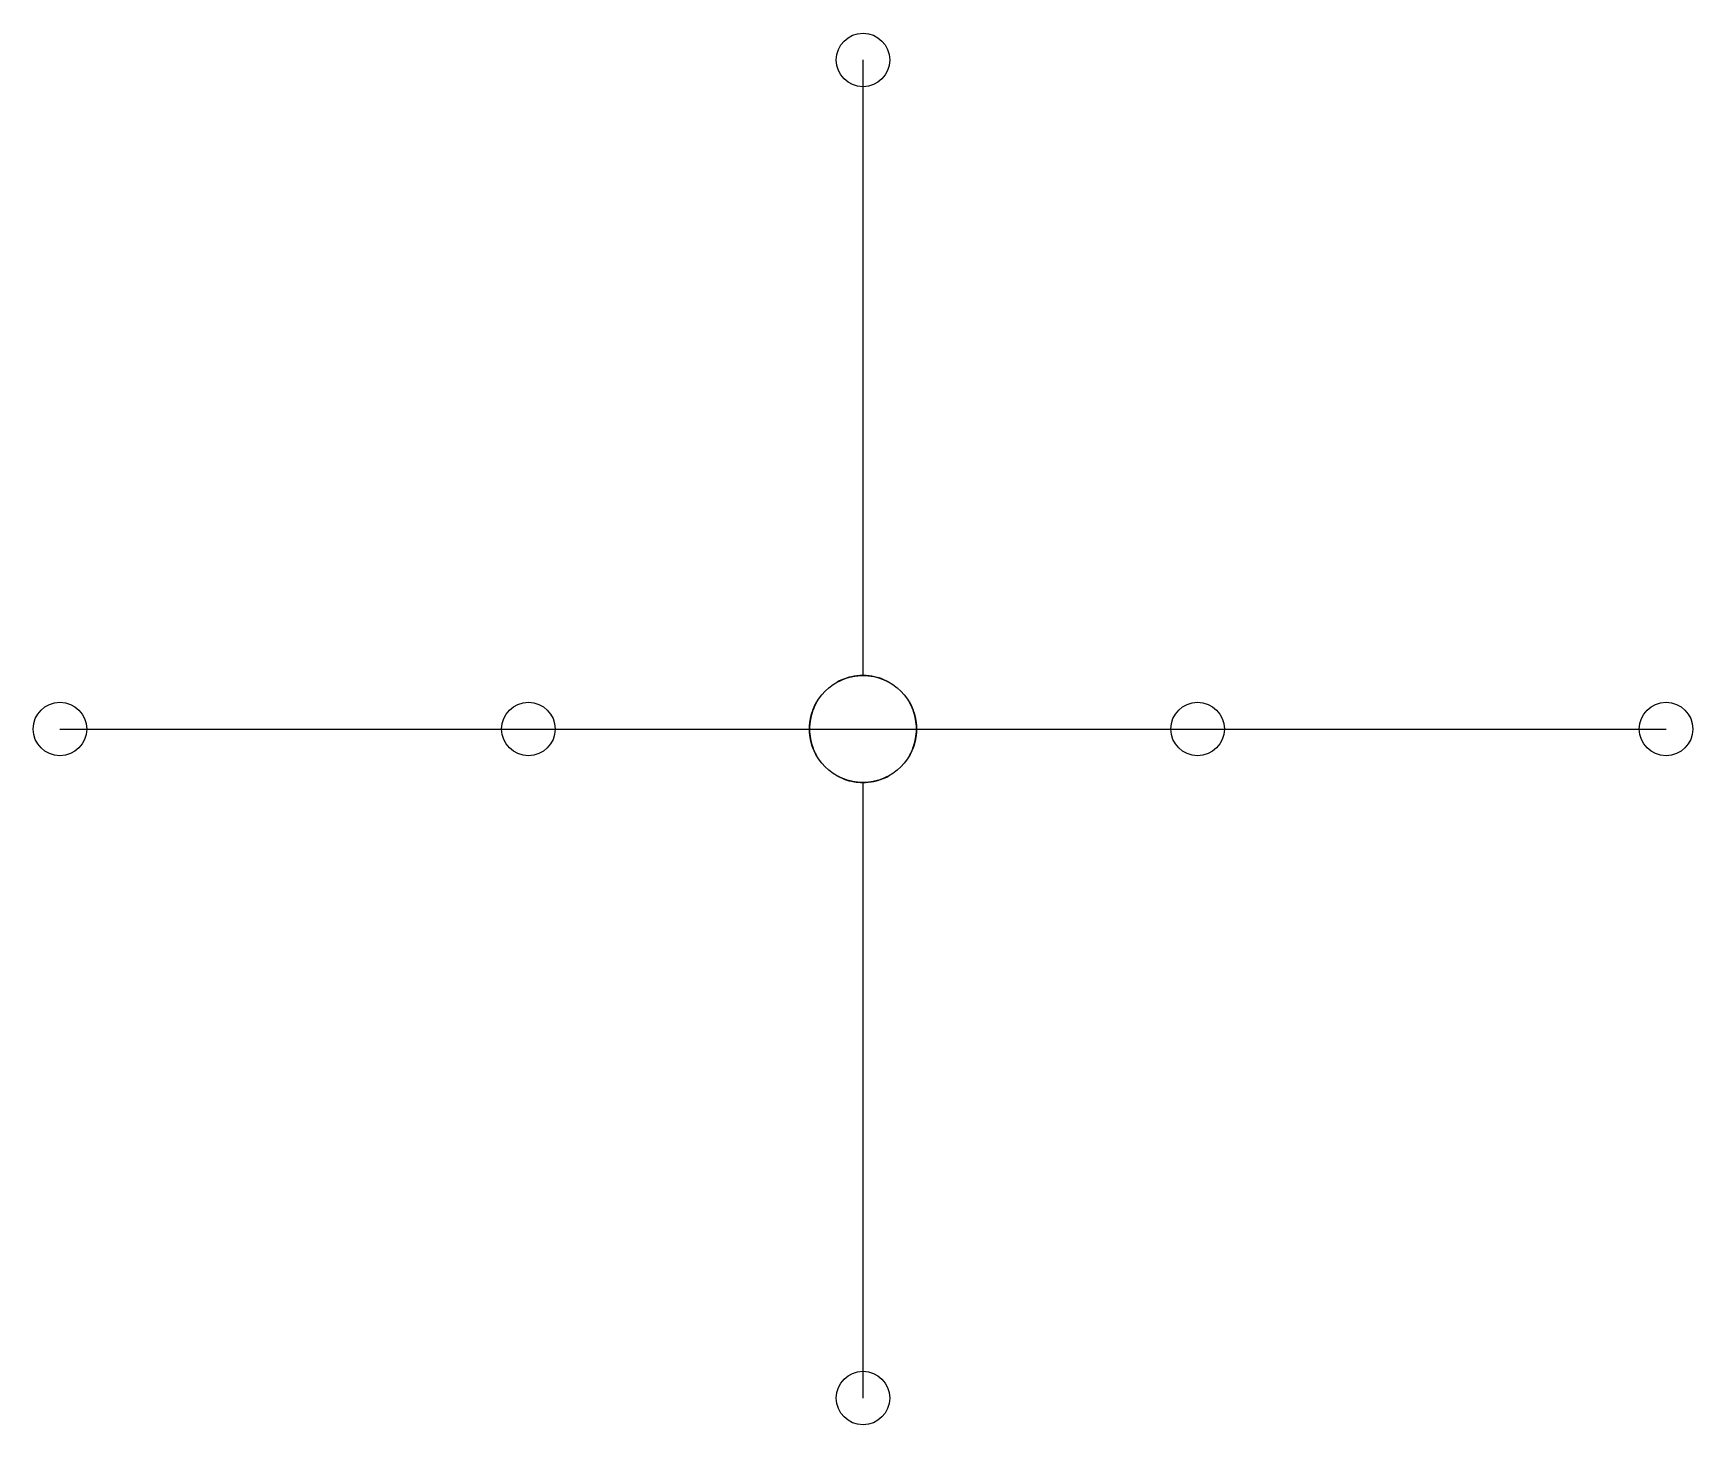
# Model space of a CAD drawing. Header units: millimetres. Extents: x -62 to 62, y -52 to 52.
import ezdxf

# ---------------------------------------------------------------- set-up
doc = ezdxf.new("R2010")
doc.units = ezdxf.units.MM
doc.layers.add('Part', color=7, linetype='CONTINUOUS')

msp = doc.modelspace()

# ---------------------------------------------------------------- linework, layer by layer
at = {"layer": 'Part'}
for p, q in [((0, 4, 230), (0, 50, 230)), ((0, 4, 230), (0, 50, 230)), ((-60, 0, 275), (-4, 0, 275)), ((-60, 0, 275), (-4, 0, 275)), ((-25, 0, 185), (-4, 0, 185)), ((-25, 0, 185), (-4, 0, 185)), ((-4, 0, 293.5), (4, 0, 293.5)), ((-4, 0, 293.5), (4, 0, 293.5)), ((-4, 0, 12.5), (4, 0, 12.5)), ((-4, 0, 12.5), (4, 0, 12.5)), ((4, 0, 185), (4, 0, 271)), ((4, 0, 275), (4, 0, 290.5)), ((4, 0, 293.5), (4, 0, 300)), ((4, 0, 293.5), (4, 0, 300)), ((4, 0, 275), (4, 0, 290.5)), ((4, 0, 185), (4, 0, 271)), ((4, 0, 12.5), (4, 0, 181)), ((4, 0), (4, 0, 9.5)), ((4, 0), (4, 0, 9.5)), ((4, 0, 12.5), (4, 0, 181)), ((4, 0, 275), (60, 0, 275)), ((4, 0, 275), (60, 0, 275)), ((4, 0, 185), (25, 0, 185)), ((4, 0, 185), (25, 0, 185)), ((0, -50, 230), (0, -4, 230)), ((0, -50, 230), (0, -4, 230))]:
    msp.add_line(p, q, dxfattribs=at)
for centre, radius in [((0, 50, 228), 2), ((0, 50, 228), 2), ((0, 0, 300), 4), ((0, 0), 4), ((0, 0, 300), 4), ((0, 0), 4), ((-60, 0, 273), 2), ((-60, 0, 273), 2), ((-25, 0, 183), 2), ((-25, 0, 183), 2), ((25, 0, 183), 2), ((25, 0, 183), 2), ((60, 0, 273), 2), ((60, 0, 273), 2), ((0, -50, 228), 2), ((0, -50, 228), 2)]:
    msp.add_circle(centre, radius, dxfattribs=at)
for points, knots in [([(0, 4, 230), (0.31, 4, 230), (0.62, 3.96, 229.92), (0.87, 3.9, 229.8), (1.13, 3.85, 229.68), (1.33, 3.78, 229.51), (1.5, 3.71, 229.32), (1.83, 3.57, 228.95), (2, 3.46, 228.47), (2, 3.46, 228), (2, 3.46, 227.68), (1.92, 3.51, 227.35), (1.77, 3.59, 227.06), (1.63, 3.66, 226.81), (1.44, 3.74, 226.57), (1.18, 3.82, 226.39), (0.96, 3.89, 226.23), (0.69, 3.95, 226.1), (0.39, 3.98, 226.04), (0.13, 4.01, 225.99), (-0.14, 4.01, 225.99), (-0.39, 3.98, 226.04), (-0.56, 3.96, 226.07), (-0.72, 3.94, 226.13), (-0.87, 3.91, 226.2), (-1.12, 3.85, 226.32), (-1.33, 3.78, 226.49), (-1.5, 3.71, 226.67), (-1.83, 3.57, 227.05), (-2, 3.46, 227.52), (-2, 3.46, 228), (-2, 3.46, 228.32), (-1.92, 3.51, 228.64), (-1.77, 3.59, 228.93), (-1.64, 3.65, 229.19), (-1.44, 3.74, 229.42), (-1.18, 3.82, 229.61), (-1.08, 3.85, 229.68), (-0.98, 3.88, 229.75), (-0.87, 3.9, 229.8), (-0.61, 3.96, 229.92), (-0.31, 4, 230), (0, 4, 230)], [0, 0, 0, 0, 0.062618, 0.062618, 0.062618, 0.124634, 0.124634, 0.124634, 0.249849, 0.249849, 0.249849, 0.335343, 0.335343, 0.335343, 0.409931, 0.409931, 0.409931, 0.473657, 0.473657, 0.473657, 0.52676, 0.52676, 0.52676, 0.562109, 0.562109, 0.562109, 0.624384, 0.624384, 0.624384, 0.750016, 0.750016, 0.750016, 0.834565, 0.834565, 0.834565, 0.910148, 0.910148, 0.910148, 0.937795, 0.937795, 0.937795, 1, 1, 1, 1]), ([(0, 4, 230), (0.31, 4, 230), (0.62, 3.96, 229.92), (0.87, 3.9, 229.8), (1.13, 3.85, 229.68), (1.33, 3.78, 229.51), (1.5, 3.71, 229.32), (1.83, 3.57, 228.95), (2, 3.46, 228.47), (2, 3.46, 228), (2, 3.46, 227.68), (1.92, 3.51, 227.35), (1.77, 3.59, 227.06), (1.63, 3.66, 226.81), (1.44, 3.74, 226.57), (1.18, 3.82, 226.39), (0.96, 3.89, 226.23), (0.69, 3.95, 226.1), (0.39, 3.98, 226.04), (0.13, 4.01, 225.99), (-0.14, 4.01, 225.99), (-0.39, 3.98, 226.04), (-0.56, 3.96, 226.07), (-0.72, 3.94, 226.13), (-0.87, 3.91, 226.2), (-1.12, 3.85, 226.32), (-1.33, 3.78, 226.49), (-1.5, 3.71, 226.67), (-1.83, 3.57, 227.05), (-2, 3.46, 227.52), (-2, 3.46, 228), (-2, 3.46, 228.32), (-1.92, 3.51, 228.64), (-1.77, 3.59, 228.93), (-1.64, 3.65, 229.19), (-1.44, 3.74, 229.42), (-1.18, 3.82, 229.61), (-1.08, 3.85, 229.68), (-0.98, 3.88, 229.75), (-0.87, 3.9, 229.8), (-0.61, 3.96, 229.92), (-0.31, 4, 230), (0, 4, 230)], [0, 0, 0, 0, 0.062618, 0.062618, 0.062618, 0.124634, 0.124634, 0.124634, 0.249849, 0.249849, 0.249849, 0.335343, 0.335343, 0.335343, 0.409931, 0.409931, 0.409931, 0.473657, 0.473657, 0.473657, 0.52676, 0.52676, 0.52676, 0.562109, 0.562109, 0.562109, 0.624384, 0.624384, 0.624384, 0.750016, 0.750016, 0.750016, 0.834565, 0.834565, 0.834565, 0.910148, 0.910148, 0.910148, 0.937795, 0.937795, 0.937795, 1, 1, 1, 1]), ([(-4, 0, 185), (-4, -0.31, 185), (-3.96, -0.62, 184.92), (-3.9, -0.87, 184.8), (-3.85, -1.13, 184.68), (-3.78, -1.33, 184.51), (-3.71, -1.5, 184.32), (-3.57, -1.83, 183.95), (-3.46, -2, 183.47), (-3.46, -2, 183), (-3.46, -2, 182.68), (-3.51, -1.92, 182.36), (-3.59, -1.77, 182.07), (-3.65, -1.64, 181.81), (-3.74, -1.44, 181.58), (-3.82, -1.18, 181.39), (-3.89, -0.96, 181.23), (-3.95, -0.69, 181.1), (-3.98, -0.39, 181.04), (-4.01, -0.14, 180.99), (-4.01, 0.13, 180.99), (-3.98, 0.37, 181.04), (-3.94, 0.85, 181.13), (-3.82, 1.23, 181.37), (-3.71, 1.49, 181.67), (-3.57, 1.83, 182.05), (-3.46, 2, 182.52), (-3.46, 2, 183), (-3.46, 2, 183.32), (-3.51, 1.92, 183.64), (-3.59, 1.77, 183.93), (-3.65, 1.64, 184.19), (-3.74, 1.44, 184.42), (-3.82, 1.18, 184.61), (-3.85, 1.08, 184.68), (-3.88, 0.98, 184.75), (-3.9, 0.87, 184.8), (-3.96, 0.61, 184.92), (-4, 0.31, 185), (-4, 0, 185)], [0, 0, 0, 0, 0.06262, 0.06262, 0.06262, 0.124637, 0.124637, 0.124637, 0.249854, 0.249854, 0.249854, 0.33438, 0.33438, 0.33438, 0.409941, 0.409941, 0.409941, 0.47367, 0.47367, 0.47367, 0.525408, 0.525408, 0.525408, 0.623666, 0.623666, 0.623666, 0.750025, 0.750025, 0.750025, 0.834571, 0.834571, 0.834571, 0.910151, 0.910151, 0.910151, 0.937797, 0.937797, 0.937797, 1, 1, 1, 1]), ([(-4, 0, 275), (-4, -0.31, 275), (-3.96, -0.62, 274.92), (-3.9, -0.87, 274.8), (-3.85, -1.13, 274.68), (-3.78, -1.33, 274.51), (-3.71, -1.5, 274.32), (-3.57, -1.83, 273.95), (-3.46, -2, 273.47), (-3.46, -2, 273), (-3.46, -2, 272.68), (-3.51, -1.92, 272.36), (-3.59, -1.77, 272.07), (-3.65, -1.64, 271.81), (-3.74, -1.44, 271.58), (-3.82, -1.18, 271.39), (-3.89, -0.96, 271.23), (-3.95, -0.69, 271.1), (-3.98, -0.39, 271.04), (-4.01, -0.14, 270.99), (-4.01, 0.13, 270.99), (-3.98, 0.37, 271.04), (-3.94, 0.85, 271.13), (-3.82, 1.23, 271.37), (-3.71, 1.49, 271.67), (-3.57, 1.83, 272.05), (-3.46, 2, 272.52), (-3.46, 2, 273), (-3.46, 2, 273.32), (-3.51, 1.92, 273.64), (-3.59, 1.77, 273.93), (-3.65, 1.64, 274.19), (-3.74, 1.44, 274.42), (-3.82, 1.18, 274.61), (-3.85, 1.08, 274.68), (-3.88, 0.98, 274.75), (-3.9, 0.87, 274.8), (-3.96, 0.61, 274.92), (-4, 0.31, 275), (-4, 0, 275)], [0, 0, 0, 0, 0.06262, 0.06262, 0.06262, 0.124637, 0.124637, 0.124637, 0.249854, 0.249854, 0.249854, 0.33438, 0.33438, 0.33438, 0.409941, 0.409941, 0.409941, 0.47367, 0.47367, 0.47367, 0.525408, 0.525408, 0.525408, 0.623666, 0.623666, 0.623666, 0.750025, 0.750025, 0.750025, 0.834571, 0.834571, 0.834571, 0.910151, 0.910151, 0.910151, 0.937797, 0.937797, 0.937797, 1, 1, 1, 1]), ([(-4, 0, 185), (-4, -0.31, 185), (-3.96, -0.62, 184.92), (-3.9, -0.87, 184.8), (-3.85, -1.13, 184.68), (-3.78, -1.33, 184.51), (-3.71, -1.5, 184.32), (-3.57, -1.83, 183.95), (-3.46, -2, 183.47), (-3.46, -2, 183), (-3.46, -2, 182.68), (-3.51, -1.92, 182.36), (-3.59, -1.77, 182.07), (-3.65, -1.64, 181.81), (-3.74, -1.44, 181.58), (-3.82, -1.18, 181.39), (-3.89, -0.96, 181.23), (-3.95, -0.69, 181.1), (-3.98, -0.39, 181.04), (-4.01, -0.14, 180.99), (-4.01, 0.13, 180.99), (-3.98, 0.37, 181.04), (-3.94, 0.85, 181.13), (-3.82, 1.23, 181.37), (-3.71, 1.49, 181.67), (-3.57, 1.83, 182.05), (-3.46, 2, 182.52), (-3.46, 2, 183), (-3.46, 2, 183.32), (-3.51, 1.92, 183.64), (-3.59, 1.77, 183.93), (-3.65, 1.64, 184.19), (-3.74, 1.44, 184.42), (-3.82, 1.18, 184.61), (-3.85, 1.08, 184.68), (-3.88, 0.98, 184.75), (-3.9, 0.87, 184.8), (-3.96, 0.61, 184.92), (-4, 0.31, 185), (-4, 0, 185)], [0, 0, 0, 0, 0.06262, 0.06262, 0.06262, 0.124637, 0.124637, 0.124637, 0.249854, 0.249854, 0.249854, 0.33438, 0.33438, 0.33438, 0.409941, 0.409941, 0.409941, 0.47367, 0.47367, 0.47367, 0.525408, 0.525408, 0.525408, 0.623666, 0.623666, 0.623666, 0.750025, 0.750025, 0.750025, 0.834571, 0.834571, 0.834571, 0.910151, 0.910151, 0.910151, 0.937797, 0.937797, 0.937797, 1, 1, 1, 1]), ([(-4, 0, 275), (-4, -0.31, 275), (-3.96, -0.62, 274.92), (-3.9, -0.87, 274.8), (-3.85, -1.13, 274.68), (-3.78, -1.33, 274.51), (-3.71, -1.5, 274.32), (-3.57, -1.83, 273.95), (-3.46, -2, 273.47), (-3.46, -2, 273), (-3.46, -2, 272.68), (-3.51, -1.92, 272.36), (-3.59, -1.77, 272.07), (-3.65, -1.64, 271.81), (-3.74, -1.44, 271.58), (-3.82, -1.18, 271.39), (-3.89, -0.96, 271.23), (-3.95, -0.69, 271.1), (-3.98, -0.39, 271.04), (-4.01, -0.14, 270.99), (-4.01, 0.13, 270.99), (-3.98, 0.37, 271.04), (-3.94, 0.85, 271.13), (-3.82, 1.23, 271.37), (-3.71, 1.49, 271.67), (-3.57, 1.83, 272.05), (-3.46, 2, 272.52), (-3.46, 2, 273), (-3.46, 2, 273.32), (-3.51, 1.92, 273.64), (-3.59, 1.77, 273.93), (-3.65, 1.64, 274.19), (-3.74, 1.44, 274.42), (-3.82, 1.18, 274.61), (-3.85, 1.08, 274.68), (-3.88, 0.98, 274.75), (-3.9, 0.87, 274.8), (-3.96, 0.61, 274.92), (-4, 0.31, 275), (-4, 0, 275)], [0, 0, 0, 0, 0.06262, 0.06262, 0.06262, 0.124637, 0.124637, 0.124637, 0.249854, 0.249854, 0.249854, 0.33438, 0.33438, 0.33438, 0.409941, 0.409941, 0.409941, 0.47367, 0.47367, 0.47367, 0.525408, 0.525408, 0.525408, 0.623666, 0.623666, 0.623666, 0.750025, 0.750025, 0.750025, 0.834571, 0.834571, 0.834571, 0.910151, 0.910151, 0.910151, 0.937797, 0.937797, 0.937797, 1, 1, 1, 1]), ([(-4, 0, 9.5), (-4, 0.26, 9.5), (-3.97, 0.52, 9.57), (-3.93, 0.73, 9.69), (-3.9, 0.9, 9.78), (-3.87, 1.04, 9.9), (-3.83, 1.15, 10.04), (-3.76, 1.38, 10.32), (-3.71, 1.5, 10.66), (-3.71, 1.5, 11), (-3.71, 1.5, 11.35), (-3.76, 1.38, 11.69), (-3.83, 1.14, 11.97), (-3.87, 1.03, 12.11), (-3.9, 0.89, 12.22), (-3.93, 0.72, 12.31), (-3.97, 0.51, 12.43), (-4, 0.26, 12.5), (-4, 0, 12.5)], [0, 0, 0, 0, 0.144181, 0.144181, 0.144181, 0.259875, 0.259875, 0.259875, 0.499979, 0.499979, 0.499979, 0.74307, 0.74307, 0.74307, 0.857228, 0.857228, 0.857228, 1, 1, 1, 1]), ([(-4, 0, 290.5), (-4, 0.26, 290.5), (-3.97, 0.52, 290.57), (-3.93, 0.73, 290.69), (-3.9, 0.9, 290.78), (-3.87, 1.04, 290.9), (-3.83, 1.15, 291.04), (-3.76, 1.38, 291.32), (-3.71, 1.5, 291.66), (-3.71, 1.5, 292), (-3.71, 1.5, 292.35), (-3.76, 1.38, 292.69), (-3.83, 1.14, 292.97), (-3.87, 1.03, 293.11), (-3.9, 0.89, 293.22), (-3.93, 0.72, 293.31), (-3.97, 0.51, 293.43), (-4, 0.26, 293.5), (-4, 0, 293.5)], [0, 0, 0, 0, 0.144181, 0.144181, 0.144181, 0.259875, 0.259875, 0.259875, 0.499979, 0.499979, 0.499979, 0.74307, 0.74307, 0.74307, 0.857228, 0.857228, 0.857228, 1, 1, 1, 1]), ([(-4, 0, 290.5), (-4, 0.26, 290.5), (-3.97, 0.52, 290.57), (-3.93, 0.73, 290.69), (-3.9, 0.9, 290.78), (-3.87, 1.04, 290.9), (-3.83, 1.15, 291.04), (-3.76, 1.38, 291.32), (-3.71, 1.5, 291.66), (-3.71, 1.5, 292), (-3.71, 1.5, 292.35), (-3.76, 1.38, 292.69), (-3.83, 1.14, 292.97), (-3.87, 1.03, 293.11), (-3.9, 0.89, 293.22), (-3.93, 0.72, 293.31), (-3.97, 0.51, 293.43), (-4, 0.26, 293.5), (-4, 0, 293.5)], [0, 0, 0, 0, 0.144181, 0.144181, 0.144181, 0.259875, 0.259875, 0.259875, 0.499979, 0.499979, 0.499979, 0.74307, 0.74307, 0.74307, 0.857228, 0.857228, 0.857228, 1, 1, 1, 1]), ([(-4, 0, 9.5), (-4, 0.26, 9.5), (-3.97, 0.52, 9.57), (-3.93, 0.73, 9.69), (-3.9, 0.9, 9.78), (-3.87, 1.04, 9.9), (-3.83, 1.15, 10.04), (-3.76, 1.38, 10.32), (-3.71, 1.5, 10.66), (-3.71, 1.5, 11), (-3.71, 1.5, 11.35), (-3.76, 1.38, 11.69), (-3.83, 1.14, 11.97), (-3.87, 1.03, 12.11), (-3.9, 0.89, 12.22), (-3.93, 0.72, 12.31), (-3.97, 0.51, 12.43), (-4, 0.26, 12.5), (-4, 0, 12.5)], [0, 0, 0, 0, 0.144181, 0.144181, 0.144181, 0.259875, 0.259875, 0.259875, 0.499979, 0.499979, 0.499979, 0.74307, 0.74307, 0.74307, 0.857228, 0.857228, 0.857228, 1, 1, 1, 1]), ([(4, 0, 271), (4, 0.31, 271), (3.96, 0.62, 271.08), (3.9, 0.87, 271.2), (3.85, 1.13, 271.32), (3.78, 1.33, 271.49), (3.71, 1.5, 271.68), (3.57, 1.83, 272.05), (3.46, 2, 272.53), (3.46, 2, 273), (3.46, 2, 273.32), (3.51, 1.92, 273.64), (3.59, 1.77, 273.93), (3.65, 1.64, 274.19), (3.74, 1.44, 274.42), (3.82, 1.18, 274.61), (3.85, 1.08, 274.68), (3.88, 0.98, 274.75), (3.9, 0.87, 274.8), (3.96, 0.61, 274.92), (4, 0.31, 275), (4, 0, 275)], [0, 0, 0, 0, 0.125297, 0.125297, 0.125297, 0.249389, 0.249389, 0.249389, 0.49994, 0.49994, 0.49994, 0.66907, 0.66907, 0.66907, 0.820263, 0.820263, 0.820263, 0.875567, 0.875567, 0.875567, 1, 1, 1, 1]), ([(4, 0, 181), (4, 0.31, 181), (3.96, 0.62, 181.08), (3.9, 0.87, 181.2), (3.85, 1.13, 181.32), (3.78, 1.33, 181.49), (3.71, 1.5, 181.68), (3.57, 1.83, 182.05), (3.46, 2, 182.53), (3.46, 2, 183), (3.46, 2, 183.32), (3.51, 1.92, 183.64), (3.59, 1.77, 183.93), (3.65, 1.64, 184.19), (3.74, 1.44, 184.42), (3.82, 1.18, 184.61), (3.85, 1.08, 184.68), (3.88, 0.98, 184.75), (3.9, 0.87, 184.8), (3.96, 0.61, 184.92), (4, 0.31, 185), (4, 0, 185)], [0, 0, 0, 0, 0.125297, 0.125297, 0.125297, 0.249389, 0.249389, 0.249389, 0.49994, 0.49994, 0.49994, 0.66907, 0.66907, 0.66907, 0.820263, 0.820263, 0.820263, 0.875567, 0.875567, 0.875567, 1, 1, 1, 1]), ([(4, 0, 271), (4, 0.31, 271), (3.96, 0.62, 271.08), (3.9, 0.87, 271.2), (3.85, 1.13, 271.32), (3.78, 1.33, 271.49), (3.71, 1.5, 271.68), (3.57, 1.83, 272.05), (3.46, 2, 272.53), (3.46, 2, 273), (3.46, 2, 273.32), (3.51, 1.92, 273.64), (3.59, 1.77, 273.93), (3.65, 1.64, 274.19), (3.74, 1.44, 274.42), (3.82, 1.18, 274.61), (3.85, 1.08, 274.68), (3.88, 0.98, 274.75), (3.9, 0.87, 274.8), (3.96, 0.61, 274.92), (4, 0.31, 275), (4, 0, 275)], [0, 0, 0, 0, 0.125297, 0.125297, 0.125297, 0.249389, 0.249389, 0.249389, 0.49994, 0.49994, 0.49994, 0.66907, 0.66907, 0.66907, 0.820263, 0.820263, 0.820263, 0.875567, 0.875567, 0.875567, 1, 1, 1, 1]), ([(4, 0, 181), (4, 0.31, 181), (3.96, 0.62, 181.08), (3.9, 0.87, 181.2), (3.85, 1.13, 181.32), (3.78, 1.33, 181.49), (3.71, 1.5, 181.68), (3.57, 1.83, 182.05), (3.46, 2, 182.53), (3.46, 2, 183), (3.46, 2, 183.32), (3.51, 1.92, 183.64), (3.59, 1.77, 183.93), (3.65, 1.64, 184.19), (3.74, 1.44, 184.42), (3.82, 1.18, 184.61), (3.85, 1.08, 184.68), (3.88, 0.98, 184.75), (3.9, 0.87, 184.8), (3.96, 0.61, 184.92), (4, 0.31, 185), (4, 0, 185)], [0, 0, 0, 0, 0.125297, 0.125297, 0.125297, 0.249389, 0.249389, 0.249389, 0.49994, 0.49994, 0.49994, 0.66907, 0.66907, 0.66907, 0.820263, 0.820263, 0.820263, 0.875567, 0.875567, 0.875567, 1, 1, 1, 1]), ([(4, 0, 290.5), (4, 0.26, 290.5), (3.97, 0.52, 290.57), (3.93, 0.73, 290.69), (3.9, 0.9, 290.78), (3.87, 1.04, 290.9), (3.83, 1.15, 291.04), (3.76, 1.38, 291.32), (3.71, 1.5, 291.66), (3.71, 1.5, 292), (3.71, 1.5, 292.35), (3.76, 1.38, 292.69), (3.83, 1.14, 292.97), (3.87, 1.03, 293.11), (3.9, 0.89, 293.22), (3.93, 0.72, 293.31), (3.97, 0.51, 293.43), (4, 0.26, 293.5), (4, 0, 293.5)], [0, 0, 0, 0, 0.144181, 0.144181, 0.144181, 0.259875, 0.259875, 0.259875, 0.499979, 0.499979, 0.499979, 0.74307, 0.74307, 0.74307, 0.857228, 0.857228, 0.857228, 1, 1, 1, 1]), ([(4, 0, 9.5), (4, 0.26, 9.5), (3.97, 0.52, 9.57), (3.93, 0.73, 9.69), (3.9, 0.9, 9.78), (3.87, 1.04, 9.9), (3.83, 1.15, 10.04), (3.76, 1.38, 10.32), (3.71, 1.5, 10.66), (3.71, 1.5, 11), (3.71, 1.5, 11.35), (3.76, 1.38, 11.69), (3.83, 1.14, 11.97), (3.87, 1.03, 12.11), (3.9, 0.89, 12.22), (3.93, 0.72, 12.31), (3.97, 0.51, 12.43), (4, 0.26, 12.5), (4, 0, 12.5)], [0, 0, 0, 0, 0.144181, 0.144181, 0.144181, 0.259875, 0.259875, 0.259875, 0.499979, 0.499979, 0.499979, 0.74307, 0.74307, 0.74307, 0.857228, 0.857228, 0.857228, 1, 1, 1, 1]), ([(4, 0, 290.5), (4, 0.26, 290.5), (3.97, 0.52, 290.57), (3.93, 0.73, 290.69), (3.9, 0.9, 290.78), (3.87, 1.04, 290.9), (3.83, 1.15, 291.04), (3.76, 1.38, 291.32), (3.71, 1.5, 291.66), (3.71, 1.5, 292), (3.71, 1.5, 292.35), (3.76, 1.38, 292.69), (3.83, 1.14, 292.97), (3.87, 1.03, 293.11), (3.9, 0.89, 293.22), (3.93, 0.72, 293.31), (3.97, 0.51, 293.43), (4, 0.26, 293.5), (4, 0, 293.5)], [0, 0, 0, 0, 0.144181, 0.144181, 0.144181, 0.259875, 0.259875, 0.259875, 0.499979, 0.499979, 0.499979, 0.74307, 0.74307, 0.74307, 0.857228, 0.857228, 0.857228, 1, 1, 1, 1]), ([(4, 0, 9.5), (4, 0.26, 9.5), (3.97, 0.52, 9.57), (3.93, 0.73, 9.69), (3.9, 0.9, 9.78), (3.87, 1.04, 9.9), (3.83, 1.15, 10.04), (3.76, 1.38, 10.32), (3.71, 1.5, 10.66), (3.71, 1.5, 11), (3.71, 1.5, 11.35), (3.76, 1.38, 11.69), (3.83, 1.14, 11.97), (3.87, 1.03, 12.11), (3.9, 0.89, 12.22), (3.93, 0.72, 12.31), (3.97, 0.51, 12.43), (4, 0.26, 12.5), (4, 0, 12.5)], [0, 0, 0, 0, 0.144181, 0.144181, 0.144181, 0.259875, 0.259875, 0.259875, 0.499979, 0.499979, 0.499979, 0.74307, 0.74307, 0.74307, 0.857228, 0.857228, 0.857228, 1, 1, 1, 1]), ([(-4, 0, 12.5), (-4, -0.26, 12.5), (-3.97, -0.52, 12.43), (-3.93, -0.73, 12.31), (-3.9, -0.9, 12.22), (-3.87, -1.04, 12.1), (-3.83, -1.15, 11.96), (-3.76, -1.38, 11.68), (-3.71, -1.5, 11.34), (-3.71, -1.5, 11), (-3.71, -1.5, 10.65), (-3.76, -1.38, 10.31), (-3.83, -1.14, 10.03), (-3.87, -1.03, 9.89), (-3.9, -0.89, 9.78), (-3.93, -0.72, 9.69), (-3.97, -0.51, 9.57), (-4, -0.26, 9.5), (-4, 0, 9.5)], [0, 0, 0, 0, 0.144181, 0.144181, 0.144181, 0.259875, 0.259875, 0.259875, 0.499979, 0.499979, 0.499979, 0.74307, 0.74307, 0.74307, 0.857228, 0.857228, 0.857228, 1, 1, 1, 1]), ([(-4, 0, 293.5), (-4, -0.26, 293.5), (-3.97, -0.52, 293.43), (-3.93, -0.73, 293.31), (-3.9, -0.9, 293.22), (-3.87, -1.04, 293.1), (-3.83, -1.15, 292.96), (-3.76, -1.38, 292.68), (-3.71, -1.5, 292.34), (-3.71, -1.5, 292), (-3.71, -1.5, 291.65), (-3.76, -1.38, 291.31), (-3.83, -1.14, 291.03), (-3.87, -1.03, 290.89), (-3.9, -0.89, 290.78), (-3.93, -0.72, 290.69), (-3.97, -0.51, 290.57), (-4, -0.26, 290.5), (-4, 0, 290.5)], [0, 0, 0, 0, 0.144181, 0.144181, 0.144181, 0.259875, 0.259875, 0.259875, 0.499979, 0.499979, 0.499979, 0.74307, 0.74307, 0.74307, 0.857228, 0.857228, 0.857228, 1, 1, 1, 1]), ([(-4, 0, 293.5), (-4, -0.26, 293.5), (-3.97, -0.52, 293.43), (-3.93, -0.73, 293.31), (-3.9, -0.9, 293.22), (-3.87, -1.04, 293.1), (-3.83, -1.15, 292.96), (-3.76, -1.38, 292.68), (-3.71, -1.5, 292.34), (-3.71, -1.5, 292), (-3.71, -1.5, 291.65), (-3.76, -1.38, 291.31), (-3.83, -1.14, 291.03), (-3.87, -1.03, 290.89), (-3.9, -0.89, 290.78), (-3.93, -0.72, 290.69), (-3.97, -0.51, 290.57), (-4, -0.26, 290.5), (-4, 0, 290.5)], [0, 0, 0, 0, 0.144181, 0.144181, 0.144181, 0.259875, 0.259875, 0.259875, 0.499979, 0.499979, 0.499979, 0.74307, 0.74307, 0.74307, 0.857228, 0.857228, 0.857228, 1, 1, 1, 1]), ([(-4, 0, 12.5), (-4, -0.26, 12.5), (-3.97, -0.52, 12.43), (-3.93, -0.73, 12.31), (-3.9, -0.9, 12.22), (-3.87, -1.04, 12.1), (-3.83, -1.15, 11.96), (-3.76, -1.38, 11.68), (-3.71, -1.5, 11.34), (-3.71, -1.5, 11), (-3.71, -1.5, 10.65), (-3.76, -1.38, 10.31), (-3.83, -1.14, 10.03), (-3.87, -1.03, 9.89), (-3.9, -0.89, 9.78), (-3.93, -0.72, 9.69), (-3.97, -0.51, 9.57), (-4, -0.26, 9.5), (-4, 0, 9.5)], [0, 0, 0, 0, 0.144181, 0.144181, 0.144181, 0.259875, 0.259875, 0.259875, 0.499979, 0.499979, 0.499979, 0.74307, 0.74307, 0.74307, 0.857228, 0.857228, 0.857228, 1, 1, 1, 1]), ([(4, 0, 275), (4, -0.31, 275), (3.96, -0.62, 274.92), (3.9, -0.87, 274.8), (3.85, -1.13, 274.68), (3.78, -1.33, 274.51), (3.71, -1.5, 274.32), (3.57, -1.83, 273.95), (3.46, -2, 273.47), (3.46, -2, 273), (3.46, -2, 272.68), (3.51, -1.92, 272.36), (3.59, -1.77, 272.07), (3.65, -1.64, 271.81), (3.74, -1.44, 271.58), (3.82, -1.18, 271.39), (3.85, -1.08, 271.32), (3.88, -0.98, 271.25), (3.9, -0.87, 271.2), (3.96, -0.61, 271.08), (4, -0.31, 271), (4, 0, 271)], [0, 0, 0, 0, 0.125297, 0.125297, 0.125297, 0.249389, 0.249389, 0.249389, 0.499941, 0.499941, 0.499941, 0.66907, 0.66907, 0.66907, 0.820263, 0.820263, 0.820263, 0.875567, 0.875567, 0.875567, 1, 1, 1, 1]), ([(4, 0, 185), (4, -0.31, 185), (3.96, -0.62, 184.92), (3.9, -0.87, 184.8), (3.85, -1.13, 184.68), (3.78, -1.33, 184.51), (3.71, -1.5, 184.32), (3.57, -1.83, 183.95), (3.46, -2, 183.47), (3.46, -2, 183), (3.46, -2, 182.68), (3.51, -1.92, 182.36), (3.59, -1.77, 182.07), (3.65, -1.64, 181.81), (3.74, -1.44, 181.58), (3.82, -1.18, 181.39), (3.85, -1.08, 181.32), (3.88, -0.98, 181.25), (3.9, -0.87, 181.2), (3.96, -0.61, 181.08), (4, -0.31, 181), (4, 0, 181)], [0, 0, 0, 0, 0.125297, 0.125297, 0.125297, 0.249389, 0.249389, 0.249389, 0.49994, 0.49994, 0.49994, 0.66907, 0.66907, 0.66907, 0.820263, 0.820263, 0.820263, 0.875567, 0.875567, 0.875567, 1, 1, 1, 1]), ([(4, 0, 275), (4, -0.31, 275), (3.96, -0.62, 274.92), (3.9, -0.87, 274.8), (3.85, -1.13, 274.68), (3.78, -1.33, 274.51), (3.71, -1.5, 274.32), (3.57, -1.83, 273.95), (3.46, -2, 273.47), (3.46, -2, 273), (3.46, -2, 272.68), (3.51, -1.92, 272.36), (3.59, -1.77, 272.07), (3.65, -1.64, 271.81), (3.74, -1.44, 271.58), (3.82, -1.18, 271.39), (3.85, -1.08, 271.32), (3.88, -0.98, 271.25), (3.9, -0.87, 271.2), (3.96, -0.61, 271.08), (4, -0.31, 271), (4, 0, 271)], [0, 0, 0, 0, 0.125297, 0.125297, 0.125297, 0.249389, 0.249389, 0.249389, 0.499941, 0.499941, 0.499941, 0.66907, 0.66907, 0.66907, 0.820263, 0.820263, 0.820263, 0.875567, 0.875567, 0.875567, 1, 1, 1, 1]), ([(4, 0, 185), (4, -0.31, 185), (3.96, -0.62, 184.92), (3.9, -0.87, 184.8), (3.85, -1.13, 184.68), (3.78, -1.33, 184.51), (3.71, -1.5, 184.32), (3.57, -1.83, 183.95), (3.46, -2, 183.47), (3.46, -2, 183), (3.46, -2, 182.68), (3.51, -1.92, 182.36), (3.59, -1.77, 182.07), (3.65, -1.64, 181.81), (3.74, -1.44, 181.58), (3.82, -1.18, 181.39), (3.85, -1.08, 181.32), (3.88, -0.98, 181.25), (3.9, -0.87, 181.2), (3.96, -0.61, 181.08), (4, -0.31, 181), (4, 0, 181)], [0, 0, 0, 0, 0.125297, 0.125297, 0.125297, 0.249389, 0.249389, 0.249389, 0.49994, 0.49994, 0.49994, 0.66907, 0.66907, 0.66907, 0.820263, 0.820263, 0.820263, 0.875567, 0.875567, 0.875567, 1, 1, 1, 1]), ([(4, 0, 293.5), (4, -0.26, 293.5), (3.97, -0.52, 293.43), (3.93, -0.73, 293.31), (3.9, -0.9, 293.22), (3.87, -1.04, 293.1), (3.83, -1.15, 292.96), (3.76, -1.38, 292.68), (3.71, -1.5, 292.34), (3.71, -1.5, 292), (3.71, -1.5, 291.65), (3.76, -1.38, 291.31), (3.83, -1.14, 291.03), (3.87, -1.03, 290.89), (3.9, -0.89, 290.78), (3.93, -0.72, 290.69), (3.97, -0.51, 290.57), (4, -0.26, 290.5), (4, 0, 290.5)], [0, 0, 0, 0, 0.144181, 0.144181, 0.144181, 0.259875, 0.259875, 0.259875, 0.499979, 0.499979, 0.499979, 0.74307, 0.74307, 0.74307, 0.857228, 0.857228, 0.857228, 1, 1, 1, 1]), ([(4, 0, 12.5), (4, -0.26, 12.5), (3.97, -0.52, 12.43), (3.93, -0.73, 12.31), (3.9, -0.9, 12.22), (3.87, -1.04, 12.1), (3.83, -1.15, 11.96), (3.76, -1.38, 11.68), (3.71, -1.5, 11.34), (3.71, -1.5, 11), (3.71, -1.5, 10.65), (3.76, -1.38, 10.31), (3.83, -1.14, 10.03), (3.87, -1.03, 9.89), (3.9, -0.89, 9.78), (3.93, -0.72, 9.69), (3.97, -0.51, 9.57), (4, -0.26, 9.5), (4, 0, 9.5)], [0, 0, 0, 0, 0.144181, 0.144181, 0.144181, 0.259875, 0.259875, 0.259875, 0.499979, 0.499979, 0.499979, 0.74307, 0.74307, 0.74307, 0.857228, 0.857228, 0.857228, 1, 1, 1, 1]), ([(4, 0, 293.5), (4, -0.26, 293.5), (3.97, -0.52, 293.43), (3.93, -0.73, 293.31), (3.9, -0.9, 293.22), (3.87, -1.04, 293.1), (3.83, -1.15, 292.96), (3.76, -1.38, 292.68), (3.71, -1.5, 292.34), (3.71, -1.5, 292), (3.71, -1.5, 291.65), (3.76, -1.38, 291.31), (3.83, -1.14, 291.03), (3.87, -1.03, 290.89), (3.9, -0.89, 290.78), (3.93, -0.72, 290.69), (3.97, -0.51, 290.57), (4, -0.26, 290.5), (4, 0, 290.5)], [0, 0, 0, 0, 0.144181, 0.144181, 0.144181, 0.259875, 0.259875, 0.259875, 0.499979, 0.499979, 0.499979, 0.74307, 0.74307, 0.74307, 0.857228, 0.857228, 0.857228, 1, 1, 1, 1]), ([(4, 0, 12.5), (4, -0.26, 12.5), (3.97, -0.52, 12.43), (3.93, -0.73, 12.31), (3.9, -0.9, 12.22), (3.87, -1.04, 12.1), (3.83, -1.15, 11.96), (3.76, -1.38, 11.68), (3.71, -1.5, 11.34), (3.71, -1.5, 11), (3.71, -1.5, 10.65), (3.76, -1.38, 10.31), (3.83, -1.14, 10.03), (3.87, -1.03, 9.89), (3.9, -0.89, 9.78), (3.93, -0.72, 9.69), (3.97, -0.51, 9.57), (4, -0.26, 9.5), (4, 0, 9.5)], [0, 0, 0, 0, 0.144181, 0.144181, 0.144181, 0.259875, 0.259875, 0.259875, 0.499979, 0.499979, 0.499979, 0.74307, 0.74307, 0.74307, 0.857228, 0.857228, 0.857228, 1, 1, 1, 1]), ([(0, -4, 230), (0.31, -4, 230), (0.62, -3.96, 229.92), (0.87, -3.9, 229.8), (1.13, -3.85, 229.68), (1.33, -3.78, 229.51), (1.5, -3.71, 229.32), (1.83, -3.57, 228.95), (2, -3.46, 228.47), (2, -3.46, 228), (2, -3.46, 227.68), (1.92, -3.51, 227.35), (1.77, -3.59, 227.06), (1.63, -3.66, 226.81), (1.44, -3.74, 226.57), (1.18, -3.82, 226.39), (0.96, -3.89, 226.23), (0.69, -3.95, 226.1), (0.39, -3.98, 226.04), (0.13, -4.01, 225.99), (-0.14, -4.01, 225.99), (-0.39, -3.98, 226.04), (-0.56, -3.96, 226.07), (-0.72, -3.94, 226.13), (-0.87, -3.91, 226.2), (-1.12, -3.85, 226.32), (-1.33, -3.78, 226.49), (-1.5, -3.71, 226.67), (-1.83, -3.57, 227.05), (-2, -3.46, 227.52), (-2, -3.46, 228), (-2, -3.46, 228.32), (-1.92, -3.51, 228.64), (-1.77, -3.59, 228.93), (-1.64, -3.65, 229.19), (-1.44, -3.74, 229.42), (-1.18, -3.82, 229.61), (-1.08, -3.85, 229.68), (-0.98, -3.88, 229.75), (-0.87, -3.9, 229.8), (-0.61, -3.96, 229.92), (-0.31, -4, 230), (0, -4, 230)], [0, 0, 0, 0, 0.062618, 0.062618, 0.062618, 0.124634, 0.124634, 0.124634, 0.249849, 0.249849, 0.249849, 0.335343, 0.335343, 0.335343, 0.409931, 0.409931, 0.409931, 0.473657, 0.473657, 0.473657, 0.52676, 0.52676, 0.52676, 0.562109, 0.562109, 0.562109, 0.624384, 0.624384, 0.624384, 0.750016, 0.750016, 0.750016, 0.834565, 0.834565, 0.834565, 0.910148, 0.910148, 0.910148, 0.937795, 0.937795, 0.937795, 1, 1, 1, 1]), ([(0, -4, 230), (0.31, -4, 230), (0.62, -3.96, 229.92), (0.87, -3.9, 229.8), (1.13, -3.85, 229.68), (1.33, -3.78, 229.51), (1.5, -3.71, 229.32), (1.83, -3.57, 228.95), (2, -3.46, 228.47), (2, -3.46, 228), (2, -3.46, 227.68), (1.92, -3.51, 227.35), (1.77, -3.59, 227.06), (1.63, -3.66, 226.81), (1.44, -3.74, 226.57), (1.18, -3.82, 226.39), (0.96, -3.89, 226.23), (0.69, -3.95, 226.1), (0.39, -3.98, 226.04), (0.13, -4.01, 225.99), (-0.14, -4.01, 225.99), (-0.39, -3.98, 226.04), (-0.56, -3.96, 226.07), (-0.72, -3.94, 226.13), (-0.87, -3.91, 226.2), (-1.12, -3.85, 226.32), (-1.33, -3.78, 226.49), (-1.5, -3.71, 226.67), (-1.83, -3.57, 227.05), (-2, -3.46, 227.52), (-2, -3.46, 228), (-2, -3.46, 228.32), (-1.92, -3.51, 228.64), (-1.77, -3.59, 228.93), (-1.64, -3.65, 229.19), (-1.44, -3.74, 229.42), (-1.18, -3.82, 229.61), (-1.08, -3.85, 229.68), (-0.98, -3.88, 229.75), (-0.87, -3.9, 229.8), (-0.61, -3.96, 229.92), (-0.31, -4, 230), (0, -4, 230)], [0, 0, 0, 0, 0.062618, 0.062618, 0.062618, 0.124634, 0.124634, 0.124634, 0.249849, 0.249849, 0.249849, 0.335343, 0.335343, 0.335343, 0.409931, 0.409931, 0.409931, 0.473657, 0.473657, 0.473657, 0.52676, 0.52676, 0.52676, 0.562109, 0.562109, 0.562109, 0.624384, 0.624384, 0.624384, 0.750016, 0.750016, 0.750016, 0.834565, 0.834565, 0.834565, 0.910148, 0.910148, 0.910148, 0.937795, 0.937795, 0.937795, 1, 1, 1, 1])]:
    msp.add_open_spline(points, degree=3, knots=knots, dxfattribs=at)

doc.saveas('drawing.dxf')
